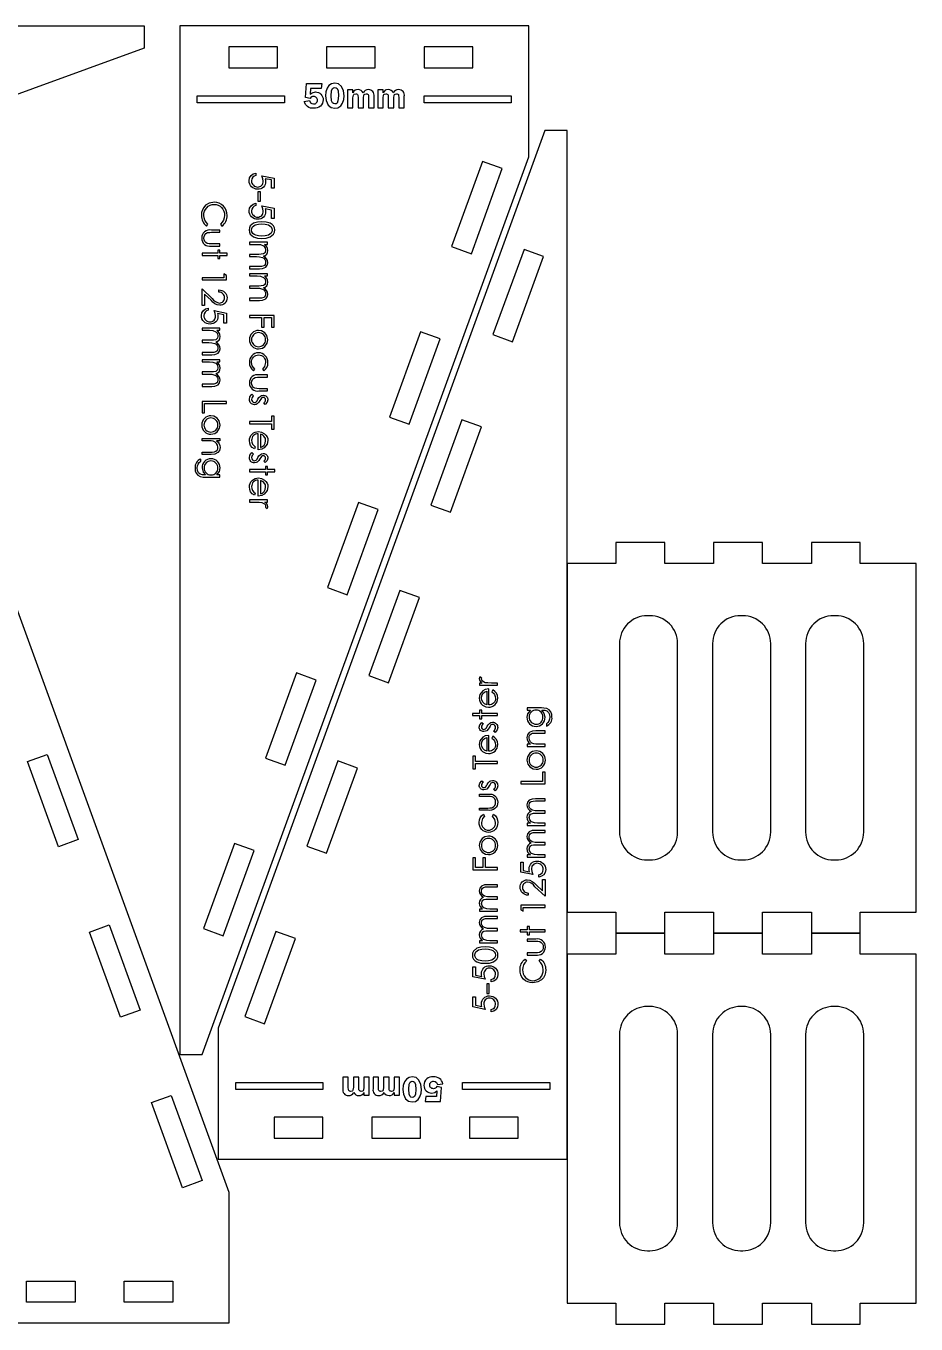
# Model space of a CAD drawing. Extents: x 1 to 259, y 0 to 186.
# Drawn here: x 131.2 to 258.7, y 0.4 to 186.4 of the extents above; entities that cross this region are included whole.
import ezdxf

# ---------------------------------------------------------------- set-up
doc = ezdxf.new("R2010")
doc.units = 0
doc.layers.add('CUT', color=1, linetype='CONTINUOUS')
doc.layers.add('ENGRAVE', color=3, linetype='CONTINUOUS')

msp = doc.modelspace()

# ---------------------------------------------------------------- linework, layer by layer
at = {"layer": 'CUT'}
for points in [[(0.72, 136.43), (0.72, 186.43), (148.1, 186.43), (148.1, 183.24), (19.5, 136.43)], [(156.42, 39.06), (203.22, 167.66), (203.22, 186.43), (153.22, 186.43), (153.22, 39.06)], [(160.22, 180.43), (167.22, 180.43), (167.22, 183.43), (160.22, 183.43)], [(174.22, 180.43), (181.22, 180.43), (181.22, 183.43), (174.22, 183.43)], [(188.22, 180.43), (195.22, 180.43), (195.22, 183.43), (188.22, 183.43)], [(208.72, 24.06), (208.72, 171.43), (205.53, 171.43), (158.72, 42.83), (158.72, 24.06)], [(196.61, 167.03), (192.17, 154.82), (194.99, 153.79), (199.43, 166.01)], [(202.54, 154.42), (198.09, 142.21), (200.91, 141.18), (205.35, 153.4)], [(160.22, 0.56), (110.22, 0.56), (110.22, 147.93), (113.42, 147.93), (160.22, 19.33)], [(187.72, 142.6), (183.27, 130.39), (186.09, 129.36), (190.54, 141.58)], [(192.02, 116.75), (196.46, 128.97), (193.64, 129.99), (189.2, 117.78)], [(178.83, 118.17), (174.38, 105.95), (177.2, 104.93), (181.65, 117.14)], [(208.72, 109.43), (208.72, 59.43), (215.72, 59.43), (215.72, 56.43), (222.72, 56.43), (222.72, 59.43), (229.72, 59.43), (229.72, 56.43), (236.72, 56.43), (236.72, 59.43), (243.72, 59.43), (243.72, 56.43), (250.72, 56.43), (250.72, 59.43), (258.73, 59.43), (258.73, 109.43), (250.72, 109.43), (250.72, 112.43), (243.72, 112.43), (243.72, 109.43), (236.72, 109.43), (236.72, 112.43), (229.72, 112.43), (229.72, 109.43), (222.72, 109.43), (222.72, 112.43), (215.72, 112.43), (215.72, 109.43)], [(183.12, 92.32), (187.57, 104.53), (184.75, 105.56), (180.3, 93.34)], [(169.93, 93.74), (165.49, 81.52), (168.31, 80.5), (172.75, 92.71)], [(138.65, 69.84), (135.83, 68.82), (131.38, 81.03), (134.2, 82.06)], [(174.23, 67.89), (178.68, 80.1), (175.86, 81.13), (171.41, 68.91)], [(159.41, 56.06), (163.86, 68.28), (161.04, 69.31), (156.6, 57.09)], [(147.54, 45.41), (144.72, 44.39), (140.27, 56.6), (143.09, 57.63)], [(165.34, 43.45), (169.78, 55.67), (166.96, 56.7), (162.52, 44.48)], [(208.72, 53.43), (208.72, 3.43), (215.72, 3.43), (215.72, 0.43), (222.72, 0.43), (222.72, 3.43), (229.72, 3.43), (229.72, 0.43), (236.72, 0.43), (236.72, 3.43), (243.72, 3.43), (243.72, 0.43), (250.72, 0.43), (250.72, 3.43), (258.73, 3.43), (258.73, 53.43), (250.72, 53.43), (250.72, 56.43), (243.72, 56.43), (243.72, 53.43), (236.72, 53.43), (236.72, 56.43), (229.72, 56.43), (229.72, 53.43), (222.72, 53.43), (222.72, 56.43), (215.72, 56.43), (215.72, 53.43)], [(156.43, 20.98), (153.61, 19.95), (149.17, 32.17), (151.99, 33.2)], [(173.72, 30.06), (166.72, 30.06), (166.72, 27.06), (173.72, 27.06)], [(187.72, 30.06), (180.72, 30.06), (180.72, 27.06), (187.72, 27.06)], [(201.72, 30.06), (194.72, 30.06), (194.72, 27.06), (201.72, 27.06)], [(138.22, 3.56), (131.22, 3.56), (131.22, 6.56), (138.22, 6.56)], [(152.22, 3.56), (145.22, 3.56), (145.22, 6.56), (152.22, 6.56)]]:
    msp.add_lwpolyline(points, close=True, dxfattribs=at)
for points in [[(220.56, 101.93), (220.22, 101.93, 0.414214), (216.22, 97.93), (216.22, 70.93, 0.414214), (220.22, 66.93), (220.56, 66.93, 0.414214), (224.56, 70.93), (224.56, 97.93, 0.414214)], [(237.89, 70.93), (237.89, 97.93, 0.414214), (233.89, 101.93), (233.56, 101.93, 0.414214), (229.56, 97.93), (229.56, 70.93, 0.414214), (233.56, 66.93), (233.89, 66.93, 0.414214)], [(251.22, 70.93), (251.22, 97.93, 0.414214), (247.22, 101.93), (246.89, 101.93, 0.414214), (242.89, 97.93), (242.89, 70.93, 0.414214), (246.89, 66.93), (247.22, 66.93, 0.414214)], [(220.56, 45.93), (220.22, 45.93, 0.414214), (216.22, 41.93), (216.22, 14.93, 0.414214), (220.22, 10.93), (220.56, 10.93, 0.414214), (224.56, 14.93), (224.56, 41.93, 0.414214)], [(237.89, 14.93), (237.89, 41.93, 0.414214), (233.89, 45.93), (233.56, 45.93, 0.414214), (229.56, 41.93), (229.56, 14.93, 0.414214), (233.56, 10.93), (233.89, 10.93, 0.414214)], [(251.22, 14.93), (251.22, 41.93, 0.414214), (247.22, 45.93), (246.89, 45.93, 0.414214), (242.89, 41.93), (242.89, 14.93, 0.414214), (246.89, 10.93), (247.22, 10.93, 0.414214)]]:
    msp.add_lwpolyline(points, format="xyb", close=True, dxfattribs=at)
at = {"layer": 'ENGRAVE'}
for points in [[(173.56, 178.18), (173.46, 177.45), (171.96, 177.45), (171.91, 176.66), (172.19, 176.87), (172.64, 176.97, -0.42923), (173.75, 175.86, -0.450584), (172.4, 174.63, -0.374371), (171.03, 175.63), (171.81, 175.75), (171.96, 175.43), (172.15, 175.3), (172.38, 175.26, 0.43096), (172.93, 175.79, 0.419964), (172.39, 176.33, 0.280675), (171.91, 176.04), (171.24, 176.16), (171.37, 178.18)], [(181.04, 176.35, 0.4989), (180.24, 177.31, 0.297174), (179.47, 176.87, 0.303784), (178.76, 177.31, 0.325759), (178.03, 176.87), (178.03, 177.26), (177.25, 177.26), (177.25, 174.68), (178.03, 174.68), (178.03, 176.12), (178.09, 176.53), (178.14, 176.61), (178.22, 176.68), (178.42, 176.72), (178.52, 176.71), (178.61, 176.67), (178.69, 176.6), (178.73, 176.52), (178.76, 176.12), (178.76, 174.68), (179.54, 174.68), (179.54, 176.12), (179.59, 176.53), (179.65, 176.61), (179.74, 176.67), (179.94, 176.72), (180.04, 176.71), (180.13, 176.68), (180.2, 176.61), (180.25, 176.52), (180.27, 176.12), (180.27, 174.68), (181.04, 174.68)], [(185.37, 176.35, 0.4989), (184.57, 177.31, 0.297174), (183.8, 176.87, 0.303784), (183.08, 177.31, 0.325759), (182.36, 176.87), (182.36, 177.26), (181.58, 177.26), (181.58, 174.68), (182.36, 174.68), (182.36, 176.12), (182.41, 176.53), (182.47, 176.61), (182.55, 176.68), (182.75, 176.72), (182.85, 176.71), (182.94, 176.67), (183.01, 176.6), (183.06, 176.52), (183.09, 176.12), (183.09, 174.68), (183.86, 174.68), (183.86, 176.12), (183.92, 176.53), (183.98, 176.61), (184.06, 176.67), (184.26, 176.72), (184.36, 176.71), (184.46, 176.68), (184.53, 176.61), (184.57, 176.52), (184.59, 176.12), (184.59, 174.68), (185.37, 174.68)], [(166.72, 164.61), (166.72, 163.17), (166.37, 163.17), (166.37, 164.36), (165.45, 164.55), (165.49, 164.37), (165.51, 164.14, -0.435968), (164.37, 163.04, -0.432728), (163.14, 164.26, -0.39378), (164.12, 165.33), (164.12, 165.01, 0.374609), (163.49, 164.24, 0.422067), (164.38, 163.35, 0.446087), (165.15, 164.2), (165.11, 164.54), (164.97, 164.97)], [(159.98, 159.29, 0.426808), (158.16, 161.17), (157.42, 161.04), (156.91, 160.73, 0.228921), (156.3, 159.29, 0.241801), (157.04, 157.76), (157.24, 158.04, -0.227271), (156.66, 159.29, -0.431176), (158.14, 160.86, -0.42218), (159.62, 159.31, -0.230616), (159.04, 158.04), (159.25, 157.76, 0.246363)], [(166.72, 160.3), (166.72, 158.86), (166.37, 158.86), (166.37, 160.05), (165.45, 160.24), (165.49, 160.06), (165.51, 159.83, -0.435968), (164.37, 158.73, -0.432728), (163.14, 159.95, -0.39378), (164.12, 161.02), (164.12, 160.7, 0.374609), (163.49, 159.93, 0.422067), (164.38, 159.04, 0.446087), (165.15, 159.89), (165.11, 160.23), (164.97, 160.66)], [(157.14, 155.26, -0.329251), (156.66, 156.03, -0.337955), (157.17, 156.82), (157.5, 156.86), (157.76, 156.87), (158.95, 156.87), (158.95, 157.18), (157.73, 157.18, 0.488637), (156.35, 156.03, 0.47666), (157.7, 154.89), (158.95, 154.89), (158.95, 155.21), (157.76, 155.21), (157.41, 155.22)], [(166.46, 157.19), (166.41, 156.95), (166.3, 156.74), (165.92, 156.46), (165.45, 156.34), (164.97, 156.31), (164.48, 156.34), (164.1, 156.44, -0.329147), (163.49, 157.19), (163.54, 157.43), (163.65, 157.64), (164.03, 157.92), (164.5, 158.03), (164.97, 158.06), (165.45, 158.03), (165.92, 157.92), (166.13, 157.8), (166.3, 157.64), (166.42, 157.43)], [(163.22, 155.45), (163.22, 155.14), (164.3, 155.14), (164.76, 155.11), (165.19, 154.94), (165.43, 154.66), (165.51, 154.31), (165.43, 153.99), (165.33, 153.86), (165.18, 153.78), (164.86, 153.71), (164.53, 153.7), (163.22, 153.7), (163.22, 153.39), (164.22, 153.39), (164.65, 153.37), (165.07, 153.26), (165.25, 153.14), (165.39, 152.97), (165.48, 152.78), (165.51, 152.56), (165.44, 152.26), (165.35, 152.13), (165.23, 152.04), (164.92, 151.97), (164.61, 151.95), (163.22, 151.95), (163.22, 151.64), (164.61, 151.64), (165.08, 151.67), (165.52, 151.85), (165.75, 152.14), (165.83, 152.51, 0.286572), (165.21, 153.44, 0.348775), (165.83, 154.26), (165.79, 154.56), (165.7, 154.78), (165.51, 155), (165.34, 155.14), (165.78, 155.14), (165.78, 155.45)], [(163.22, 150.92), (163.22, 150.61), (164.3, 150.61), (164.76, 150.58), (165.19, 150.41), (165.43, 150.13), (165.51, 149.78), (165.43, 149.46), (165.33, 149.33), (165.18, 149.24), (164.86, 149.18), (164.53, 149.17), (163.22, 149.17), (163.22, 148.86), (164.22, 148.86), (164.65, 148.84), (165.07, 148.73), (165.25, 148.61), (165.39, 148.44), (165.48, 148.24), (165.51, 148.03), (165.44, 147.73), (165.35, 147.6), (165.23, 147.51), (164.92, 147.43), (164.61, 147.42), (163.22, 147.42), (163.22, 147.11), (164.61, 147.11), (165.08, 147.14), (165.52, 147.32), (165.75, 147.61), (165.83, 147.97, 0.286572), (165.21, 148.91, 0.348775), (165.83, 149.73), (165.79, 150.03), (165.7, 150.25), (165.51, 150.47), (165.34, 150.61), (165.78, 150.61), (165.78, 150.92)], [(159.62, 147.49, 0.421278), (158.81, 148.3), (158.81, 148.61, -0.420795), (159.98, 147.47, -0.42786), (158.94, 146.41, -0.220719), (157.69, 147.12), (156.75, 148), (156.75, 146.37), (156.39, 146.37), (156.39, 148.75), (157.84, 147.39, 0.193513), (158.91, 146.73, 0.419337)], [(159.89, 145.29), (159.89, 143.85), (159.53, 143.85), (159.53, 145.04), (158.61, 145.23), (158.66, 145.05), (158.68, 144.82, -0.435968), (157.54, 143.72, -0.432728), (156.3, 144.94, -0.39378), (157.29, 146.01), (157.29, 145.69, 0.374609), (156.66, 144.92, 0.422067), (157.55, 144.03, 0.446087), (158.32, 144.88), (158.28, 145.22), (158.14, 145.65)], [(156.39, 143.14), (156.39, 142.82), (157.47, 142.82), (157.93, 142.79), (158.36, 142.62), (158.59, 142.35), (158.68, 141.99), (158.6, 141.68), (158.49, 141.55), (158.35, 141.46), (158.03, 141.4), (157.69, 141.39), (156.39, 141.39), (156.39, 141.07), (157.39, 141.07), (157.82, 141.05), (158.24, 140.95), (158.42, 140.82), (158.56, 140.66), (158.65, 140.46), (158.68, 140.24), (158.61, 139.94), (158.52, 139.81), (158.39, 139.72), (158.09, 139.65), (157.78, 139.64), (156.39, 139.64), (156.39, 139.32), (157.78, 139.32), (158.25, 139.36), (158.69, 139.53), (158.92, 139.82), (158.99, 140.19, 0.286572), (158.38, 141.13, 0.348775), (158.99, 141.94), (158.95, 142.24), (158.86, 142.47), (158.68, 142.68), (158.5, 142.82), (158.95, 142.82), (158.95, 143.14)], [(165.4, 142.45), (164.93, 142.73), (164.5, 142.8, 0.424108), (163.18, 141.47, 0.42267), (164.5, 140.15), (165.04, 140.26), (165.41, 140.5), (165.75, 141), (165.83, 141.47), (165.7, 142.07)], [(164.49, 142.49, 0.422157), (163.49, 141.48, 0.421669), (164.49, 140.47, 0.416601), (165.51, 141.48, 0.417532)], [(165.83, 138.18, 0.425629), (164.48, 139.61, 0.42326), (163.18, 138.21, 0.254724), (163.77, 137.01), (163.94, 137.27), (163.58, 137.74), (163.49, 138.2, -0.424615), (164.51, 139.3, -0.421962), (165.51, 138.21), (165.37, 137.63), (165.06, 137.27), (165.23, 137.01, 0.269036)], [(156.39, 138.6), (156.39, 138.29), (157.47, 138.29), (157.93, 138.26), (158.36, 138.09), (158.59, 137.81), (158.68, 137.46), (158.6, 137.14), (158.49, 137.02), (158.35, 136.93), (158.03, 136.86), (157.69, 136.85), (156.39, 136.85), (156.39, 136.54), (157.39, 136.54), (157.82, 136.52), (158.24, 136.41), (158.42, 136.29), (158.56, 136.12), (158.65, 135.93), (158.68, 135.71), (158.61, 135.41), (158.52, 135.28), (158.39, 135.19), (158.09, 135.12), (157.78, 135.1), (156.39, 135.1), (156.39, 134.79), (157.78, 134.79), (158.25, 134.82), (158.69, 135), (158.92, 135.29), (158.99, 135.66, 0.286572), (158.38, 136.59, 0.348775), (158.99, 137.41), (158.95, 137.71), (158.86, 137.94), (158.68, 138.15), (158.5, 138.29), (158.95, 138.29), (158.95, 138.6)], [(163.97, 134.51, -0.329251), (163.49, 135.28, -0.337955), (164, 136.06), (164.33, 136.11), (164.6, 136.11), (165.78, 136.11), (165.78, 136.43), (164.56, 136.43, 0.488637), (163.18, 135.28, 0.47666), (164.54, 134.14), (165.78, 134.14), (165.78, 134.45), (164.6, 134.45), (164.25, 134.46)], [(165.83, 132.86), (165.74, 132.54), (165.46, 132.21), (165.24, 132.42, 0.222319), (165.51, 132.86, 0.412221), (165.17, 133.2), (165.06, 133.18), (164.94, 133.11), (164.81, 132.96), (164.67, 132.74), (164.54, 132.52), (164.31, 132.28), (164.15, 132.2), (163.92, 132.16, -0.425591), (163.18, 132.91), (163.25, 133.27), (163.53, 133.65), (163.76, 133.44, 0.222284), (163.49, 132.93, 0.411008), (163.91, 132.48), (164.02, 132.5), (164.15, 132.57), (164.28, 132.72), (164.41, 132.95), (164.54, 133.17), (164.76, 133.39), (164.93, 133.48), (165.16, 133.51, -0.430205)], [(158.57, 130.22), (158.09, 130.51), (157.66, 130.57, 0.424108), (156.35, 129.25, 0.42267), (157.66, 127.92), (158.21, 128.03), (158.57, 128.28), (158.91, 128.78), (158.99, 129.25), (158.86, 129.84)], [(157.66, 130.26, 0.422157), (156.66, 129.25, 0.421669), (157.66, 128.24, 0.416601), (158.68, 129.25, 0.417532)], [(158.68, 126.06, 0.338271), (158, 126.93), (157.7, 126.97), (157.32, 126.98), (156.39, 126.98), (156.39, 127.3), (158.95, 127.3), (158.95, 126.98), (158.49, 126.98, -0.249864), (158.99, 126.01), (158.92, 125.62), (158.68, 125.29), (158.21, 125.09), (157.7, 125.05), (156.39, 125.05), (156.39, 125.37), (157.59, 125.37), (157.85, 125.37), (158.18, 125.4, 0.38558)], [(164.03, 126.12), (163.89, 125.84, -0.295972), (163.18, 127.02, -0.43162), (164.5, 128.31), (164.9, 128.25), (165.35, 128.01, -0.241274), (165.83, 127.01), (165.73, 126.5), (165.32, 125.98), (164.96, 125.79), (164.44, 125.7), (164.44, 127.99, 0.424058), (163.49, 127.06, 0.277588)], [(165.51, 127), (165.47, 127.31), (165.27, 127.65), (165.07, 127.83), (164.75, 127.96), (164.75, 126.02, 0.364345)], [(165.83, 124.52), (165.74, 124.19), (165.46, 123.86), (165.24, 124.08, 0.222319), (165.51, 124.52, 0.412221), (165.17, 124.85), (165.06, 124.83), (164.94, 124.76), (164.81, 124.62), (164.67, 124.4), (164.54, 124.18), (164.31, 123.94), (164.15, 123.86), (163.92, 123.82, -0.425591), (163.18, 124.57), (163.25, 124.93), (163.53, 125.3), (163.76, 125.09, 0.222284), (163.49, 124.58, 0.411008), (163.91, 124.13), (164.02, 124.15), (164.15, 124.22), (164.28, 124.38), (164.41, 124.61), (164.54, 124.82), (164.76, 125.05), (164.93, 125.13), (165.16, 125.16, -0.430205)], [(158.5, 122.09), (158.9, 122.6), (158.99, 123.1, 0.413569), (157.68, 124.42, 0.418558), (156.39, 123.11), (156.55, 122.48), (156.88, 122.09), (156.75, 122.09), (156.44, 122.11), (156.14, 122.19), (155.91, 122.41), (155.76, 122.74), (155.72, 123.1, -0.281901), (156.21, 124.07), (156.21, 124.38, 0.335153), (155.4, 123.07, 0.329904), (156.14, 121.87), (156.57, 121.79), (156.92, 121.78), (158.95, 121.78), (158.95, 122.09)], [(157.67, 124.11, 0.437176), (156.71, 123.1, 0.444337), (157.68, 122.09, 0.427505), (158.68, 123.08, 0.419516)], [(164.03, 119.48), (163.89, 119.2, -0.295972), (163.18, 120.38, -0.43162), (164.5, 121.66), (164.9, 121.61), (165.35, 121.37, -0.241274), (165.83, 120.37), (165.73, 119.86), (165.32, 119.34), (164.96, 119.15), (164.44, 119.06), (164.44, 121.35, 0.424058), (163.49, 120.42, 0.277588)], [(165.51, 120.35), (165.47, 120.67), (165.27, 121.01), (165.07, 121.18), (164.75, 121.32), (164.75, 119.38, 0.364345)], [(163.22, 118.52), (163.22, 118.21), (164.08, 118.21), (164.58, 118.2), (164.96, 118.15), (165.36, 117.96), (165.47, 117.82), (165.51, 117.65), (165.5, 117.55), (165.47, 117.48), (165.74, 117.31), (165.81, 117.46), (165.83, 117.59, 0.271095), (165.41, 118.21), (165.78, 118.21), (165.78, 118.52)], [(198.72, 91.96), (198.72, 92.28), (197.87, 92.28), (197.37, 92.29), (196.99, 92.33), (196.59, 92.53), (196.48, 92.67), (196.44, 92.84), (196.45, 92.93), (196.48, 93), (196.21, 93.18), (196.14, 93.03), (196.12, 92.9, 0.271095), (196.54, 92.28), (196.17, 92.28), (196.17, 91.96)], [(198.46, 90.07, -0.424058), (197.51, 89.14), (197.51, 91.43), (196.99, 91.34), (196.63, 91.15), (196.22, 90.63), (196.12, 90.12, 0.241274), (196.6, 89.12), (197.05, 88.88), (197.45, 88.82, 0.43162), (198.77, 90.11, 0.295972), (198.06, 91.29), (197.92, 91.01, -0.277588)], [(197.2, 89.17), (196.88, 89.3), (196.68, 89.47), (196.48, 89.82), (196.44, 90.13, -0.364345), (197.2, 91.11)], [(205.74, 86.42), (205.74, 86.11, 0.335153), (206.55, 87.41, 0.329904), (205.81, 88.62), (205.38, 88.7), (205.03, 88.71), (203, 88.71), (203, 88.4), (203.45, 88.4), (203.05, 87.89), (202.96, 87.38, 0.413569), (204.27, 86.06, 0.418558), (205.56, 87.37), (205.4, 88.01), (205.07, 88.4), (205.2, 88.4), (205.51, 88.38), (205.81, 88.29), (206.04, 88.08), (206.19, 87.75), (206.23, 87.38, -0.281901)], [(204.28, 86.38, 0.437176), (205.24, 87.39, 0.444337), (204.27, 88.4, 0.427505), (203.27, 87.41, 0.419516)], [(198.19, 85.4, 0.222284), (198.46, 85.9, 0.411008), (198.04, 86.36), (197.93, 86.34), (197.8, 86.27), (197.67, 86.11), (197.54, 85.88), (197.41, 85.67), (197.19, 85.44), (197.02, 85.36), (196.79, 85.32, -0.430205), (196.12, 85.97), (196.21, 86.29), (196.49, 86.62), (196.71, 86.41, 0.222319), (196.44, 85.97, 0.412221), (196.78, 85.64), (196.89, 85.66), (197.01, 85.72), (197.14, 85.87), (197.28, 86.09), (197.41, 86.31), (197.64, 86.55), (197.8, 86.63), (198.03, 86.67, -0.425591), (198.77, 85.92), (198.7, 85.56), (198.42, 85.19)], [(198.46, 83.43, -0.424058), (197.51, 82.5), (197.51, 84.78), (196.99, 84.7), (196.63, 84.51), (196.22, 83.99), (196.12, 83.48, 0.241274), (196.6, 82.48), (197.05, 82.24), (197.45, 82.18, 0.43162), (198.77, 83.47, 0.295972), (198.06, 84.65), (197.92, 84.37, -0.277588)], [(197.2, 82.53), (196.88, 82.66), (196.68, 82.83), (196.48, 83.18), (196.44, 83.49, -0.364345), (197.2, 84.47)], [(205.56, 83.19), (205.56, 83.51), (204.63, 83.51), (204.25, 83.52), (203.95, 83.55, -0.338271), (203.27, 84.42, -0.38558), (203.77, 85.08), (204.1, 85.12), (204.36, 85.12), (205.56, 85.12), (205.56, 85.44), (204.25, 85.44), (203.74, 85.4), (203.27, 85.19), (203.03, 84.87), (202.96, 84.48, 0.249864), (203.46, 83.51), (203, 83.51), (203, 83.19)], [(203.38, 80.27), (203.86, 79.98), (204.29, 79.92, 0.424108), (205.6, 81.24, 0.42267), (204.29, 82.56), (203.74, 82.45), (203.38, 82.21), (203.04, 81.71), (202.96, 81.24), (203.09, 80.65)], [(204.29, 80.23, 0.422157), (205.29, 81.24, 0.421669), (204.29, 82.25, 0.416601), (203.27, 81.24, 0.417532)], [(198.19, 77.05, 0.222284), (198.46, 77.56, 0.411008), (198.04, 78.01), (197.93, 77.99), (197.8, 77.92), (197.67, 77.76), (197.54, 77.54), (197.41, 77.32), (197.19, 77.09), (197.02, 77.01), (196.79, 76.98, -0.430205), (196.12, 77.62), (196.21, 77.95), (196.49, 78.28), (196.71, 78.07, 0.222319), (196.44, 77.62, 0.412221), (196.78, 77.29), (196.89, 77.31), (197.01, 77.38), (197.14, 77.53), (197.28, 77.74), (197.41, 77.96), (197.64, 78.2), (197.8, 78.29), (198.03, 78.32, -0.425591), (198.77, 77.57), (198.7, 77.21), (198.42, 76.84)], [(197.95, 74.42, 0.337955), (198.46, 75.21, 0.329251), (197.98, 75.98), (197.7, 76.03), (197.35, 76.03), (196.17, 76.03), (196.17, 76.35), (197.41, 76.35, -0.47666), (198.77, 75.21, -0.488637), (197.39, 74.06), (196.17, 74.06), (196.17, 74.37), (197.35, 74.37), (197.62, 74.38)], [(205.56, 71.88), (205.56, 72.2), (204.48, 72.2), (204.02, 72.23), (203.59, 72.4), (203.36, 72.67), (203.27, 73.03), (203.35, 73.34), (203.46, 73.47), (203.6, 73.56), (203.92, 73.62), (204.26, 73.63), (205.56, 73.63), (205.56, 73.95), (204.56, 73.95), (204.13, 73.97), (203.71, 74.07), (203.53, 74.2), (203.39, 74.36), (203.3, 74.56), (203.27, 74.78), (203.34, 75.08), (203.43, 75.21), (203.56, 75.3), (203.86, 75.37), (204.17, 75.38), (205.56, 75.38), (205.56, 75.7), (204.17, 75.7), (203.7, 75.66), (203.26, 75.49), (203.03, 75.2), (202.96, 74.83, 0.286572), (203.57, 73.89, 0.348775), (202.96, 73.08), (203, 72.78), (203.09, 72.55), (203.27, 72.34), (203.45, 72.2), (203, 72.2), (203, 71.88)], [(198.46, 72.29), (198.37, 72.74), (198.01, 73.21), (198.18, 73.48, -0.254724), (198.77, 72.28, -0.42326), (197.47, 70.87, -0.425629), (196.12, 72.31, -0.269036), (196.72, 73.48), (196.89, 73.21), (196.58, 72.86), (196.44, 72.28, 0.421962), (197.44, 71.19, 0.424615)], [(205.56, 67.35), (205.56, 67.67), (204.48, 67.67), (204.02, 67.7), (203.59, 67.87), (203.36, 68.14), (203.27, 68.49), (203.35, 68.81), (203.46, 68.94), (203.6, 69.03), (203.92, 69.09), (204.26, 69.1), (205.56, 69.1), (205.56, 69.42), (204.56, 69.42), (204.13, 69.44), (203.71, 69.54), (203.53, 69.67), (203.39, 69.83), (203.3, 70.03), (203.27, 70.25), (203.34, 70.55), (203.43, 70.67), (203.56, 70.77), (203.86, 70.84), (204.17, 70.85), (205.56, 70.85), (205.56, 71.17), (204.17, 71.17), (203.7, 71.13), (203.26, 70.95), (203.03, 70.66), (202.96, 70.3, 0.286572), (203.57, 69.36, 0.348775), (202.96, 68.55), (203, 68.24), (203.09, 68.02), (203.27, 67.81), (203.45, 67.67), (203, 67.67), (203, 67.35)], [(196.55, 68.04), (197.02, 67.76), (197.45, 67.69, 0.424108), (198.77, 69.01, 0.42267), (197.45, 70.34), (196.91, 70.23), (196.54, 69.99), (196.2, 69.49), (196.12, 69.01), (196.25, 68.42)], [(197.46, 68, 0.422157), (198.46, 69.01, 0.421669), (197.46, 70.02, 0.416601), (196.44, 69.01, 0.417532)], [(204.66, 64.79, 0.374609), (205.29, 65.57, 0.422067), (204.4, 66.45, 0.446087), (203.63, 65.61), (203.67, 65.26), (203.81, 64.84), (202.06, 65.2), (202.06, 66.63), (202.42, 66.63), (202.42, 65.44), (203.34, 65.25), (203.29, 65.43), (203.27, 65.67, -0.435968), (204.41, 66.77, -0.432728), (205.65, 65.55, -0.39378), (204.66, 64.48)], [(198.72, 59.57), (198.72, 59.88), (197.65, 59.88), (197.19, 59.91), (196.76, 60.08), (196.52, 60.36), (196.44, 60.71), (196.52, 61.03), (196.62, 61.16), (196.77, 61.24), (197.09, 61.31), (197.42, 61.32), (198.72, 61.32), (198.72, 61.63), (197.73, 61.63), (197.3, 61.65), (196.88, 61.76), (196.7, 61.88), (196.56, 62.05), (196.47, 62.25), (196.44, 62.46), (196.51, 62.76), (196.6, 62.89), (196.72, 62.98), (197.03, 63.06), (197.34, 63.07), (198.72, 63.07), (198.72, 63.38), (197.34, 63.38), (196.87, 63.35), (196.43, 63.17), (196.2, 62.88), (196.12, 62.51, 0.286572), (196.74, 61.58, 0.348775), (196.12, 60.76), (196.16, 60.46), (196.25, 60.24), (196.44, 60.02), (196.61, 59.88), (196.17, 59.88), (196.17, 59.57)], [(204.11, 63.1, 0.193513), (203.04, 63.76, 0.419337), (202.33, 63, 0.421278), (203.14, 62.19), (203.14, 61.88, -0.420795), (201.97, 63.02, -0.42786), (203.01, 64.08, -0.220719), (204.26, 63.37), (205.2, 62.49), (205.2, 64.12), (205.56, 64.12), (205.56, 61.74)], [(198.72, 55.03), (198.72, 55.35), (197.65, 55.35), (197.19, 55.38), (196.76, 55.55), (196.52, 55.83), (196.44, 56.18), (196.52, 56.5), (196.62, 56.62), (196.77, 56.71), (197.09, 56.77), (197.42, 56.78), (198.72, 56.78), (198.72, 57.1), (197.73, 57.1), (197.3, 57.12), (196.88, 57.23), (196.7, 57.35), (196.56, 57.52), (196.47, 57.71), (196.44, 57.93), (196.51, 58.23), (196.6, 58.36), (196.72, 58.45), (197.03, 58.52), (197.34, 58.53), (198.72, 58.53), (198.72, 58.85), (197.34, 58.85), (196.87, 58.82), (196.43, 58.64), (196.2, 58.35), (196.12, 57.98, 0.286572), (196.74, 57.04, 0.348775), (196.12, 56.23), (196.16, 55.93), (196.25, 55.7), (196.44, 55.49), (196.61, 55.35), (196.17, 55.35), (196.17, 55.03)], [(198.46, 53.3), (198.41, 53.06), (198.3, 52.85), (197.92, 52.57), (197.45, 52.46), (196.97, 52.43), (196.5, 52.46), (196.03, 52.57), (195.82, 52.68), (195.65, 52.85), (195.53, 53.06), (195.49, 53.3), (195.54, 53.53), (195.65, 53.74), (196.03, 54.03), (196.5, 54.15), (196.97, 54.18), (197.47, 54.15), (197.85, 54.05, -0.329147)], [(204.78, 53.67), (204.45, 53.63), (204.19, 53.62), (203, 53.62), (203, 53.31), (204.22, 53.31, 0.488637), (205.6, 54.45, 0.47666), (204.25, 55.6), (203, 55.6), (203, 55.28), (204.19, 55.28), (204.54, 55.27), (204.81, 55.23, -0.329251), (205.29, 54.46, -0.337955)], [(205.29, 51.2, 0.227271), (204.71, 52.45), (204.91, 52.72, -0.241801), (205.65, 51.2, -0.228921), (205.04, 49.76), (204.53, 49.45), (203.79, 49.31, -0.426808), (201.97, 51.2, -0.246363), (202.7, 52.72), (202.91, 52.45, 0.230616), (202.33, 51.18, 0.42218), (203.81, 49.63, 0.431176)], [(198.46, 50.56, 0.422067), (197.57, 51.44, 0.446087), (196.8, 50.6), (196.84, 50.25), (196.97, 49.83), (195.22, 50.19), (195.22, 51.62), (195.58, 51.62), (195.58, 50.43), (196.5, 50.25), (196.46, 50.42), (196.44, 50.66, -0.435968), (197.58, 51.76, -0.432728), (198.81, 50.54, -0.39378), (197.83, 49.47), (197.83, 49.78, 0.374609)], [(198.46, 46.25, 0.422067), (197.57, 47.14, 0.446087), (196.8, 46.29), (196.84, 45.95), (196.97, 45.52), (195.22, 45.88), (195.22, 47.32), (195.58, 47.32), (195.58, 46.13), (196.5, 45.94), (196.46, 46.12), (196.44, 46.35, -0.435968), (197.58, 47.45, -0.432728), (198.81, 46.23, -0.39378), (197.83, 45.16), (197.83, 45.48, 0.374609)], [(176.58, 34.14, 0.4989), (177.38, 33.18, 0.297174), (178.15, 33.61, 0.303784), (178.87, 33.18, 0.325759), (179.59, 33.61), (179.59, 33.23), (180.37, 33.23), (180.37, 35.81), (179.59, 35.81), (179.59, 34.37), (179.54, 33.96), (179.48, 33.87), (179.4, 33.81), (179.2, 33.77), (179.1, 33.78), (179.01, 33.82), (178.94, 33.88), (178.89, 33.97), (178.86, 34.37), (178.86, 35.81), (178.09, 35.81), (178.09, 34.37), (178.03, 33.96), (177.97, 33.87), (177.89, 33.82), (177.69, 33.77), (177.59, 33.78), (177.49, 33.81), (177.42, 33.88), (177.38, 33.97), (177.36, 34.37), (177.36, 35.81), (176.58, 35.81)], [(180.91, 34.14, 0.4989), (181.71, 33.18, 0.297174), (182.48, 33.61, 0.303784), (183.19, 33.18, 0.325759), (183.92, 33.61), (183.92, 33.23), (184.7, 33.23), (184.7, 35.81), (183.92, 35.81), (183.92, 34.37), (183.86, 33.96), (183.81, 33.87), (183.73, 33.81), (183.53, 33.77), (183.43, 33.78), (183.34, 33.82), (183.26, 33.88), (183.22, 33.97), (183.19, 34.37), (183.19, 35.81), (182.41, 35.81), (182.41, 34.37), (182.36, 33.96), (182.3, 33.87), (182.21, 33.82), (182.01, 33.77), (181.91, 33.78), (181.82, 33.81), (181.75, 33.88), (181.7, 33.97), (181.68, 34.37), (181.68, 35.81), (180.91, 35.81)], [(188.39, 32.31), (190.58, 32.31), (190.71, 34.33), (190.04, 34.45, -0.280675), (189.56, 34.15, -0.419964), (189.02, 34.7, -0.43096), (189.57, 35.22), (189.8, 35.19), (189.99, 35.06), (190.14, 34.74), (190.92, 34.85, 0.374371), (189.55, 35.86, 0.450584), (188.2, 34.63, 0.42923), (189.31, 33.52), (189.76, 33.61), (190.04, 33.83), (189.99, 33.04), (188.49, 33.04)]]:
    msp.add_lwpolyline(points, format="xyb", close=True, dxfattribs=at)
for points in [[(176.77, 176.44), (176.68, 177.13), (176.38, 177.76), (175.96, 178.12), (175.43, 178.23), (174.97, 178.15), (174.58, 177.89), (174.32, 177.5), (174.14, 176.98), (174.09, 176.43), (174.18, 175.73), (174.47, 175.1), (174.89, 174.75), (175.42, 174.63), (175.88, 174.71), (176.27, 174.97), (176.54, 175.36), (176.72, 175.88)], [(175.94, 176.4), (175.88, 175.71), (175.74, 175.39), (175.6, 175.29), (175.43, 175.26), (175.25, 175.3), (175.11, 175.4), (174.97, 175.72), (174.92, 176.43), (174.97, 177.14), (175.11, 177.47), (175.25, 177.57), (175.43, 177.6), (175.61, 177.56), (175.75, 177.46), (175.89, 177.12)], [(168.22, 175.43), (155.72, 175.43), (155.72, 176.43), (168.22, 176.43)], [(200.72, 175.43), (188.22, 175.43), (188.22, 176.43), (200.72, 176.43)], [(164.39, 162.68), (164.39, 161.33), (164.75, 161.33), (164.75, 162.68)], [(163.14, 157.2), (163.18, 156.9), (163.31, 156.62), (163.77, 156.22), (164.36, 156.03), (164.97, 155.99), (165.59, 156.04), (166.18, 156.22), (166.64, 156.62), (166.77, 156.9), (166.81, 157.2), (166.77, 157.5), (166.64, 157.78), (166.43, 158), (166.17, 158.17), (165.59, 158.33), (164.97, 158.37), (164.36, 158.33), (163.78, 158.16), (163.31, 157.78), (163.18, 157.5)], [(158.95, 153.86), (158.95, 154.31), (158.64, 154.31), (158.64, 153.86), (156.39, 153.86), (156.39, 153.55), (158.64, 153.55), (158.64, 153.1), (158.95, 153.1), (158.95, 153.55), (159.98, 153.55), (159.98, 153.86)], [(159.53, 150.9), (159.53, 150.36), (156.39, 150.36), (156.39, 150.05), (159.89, 150.05), (159.89, 150.69)], [(163.22, 144.95), (163.22, 144.64), (164.93, 144.64), (164.93, 143.25), (165.29, 143.25), (165.29, 144.64), (166.37, 144.64), (166.37, 143.25), (166.72, 143.25), (166.72, 144.95)], [(156.39, 132.64), (156.39, 130.98), (156.75, 130.98), (156.75, 132.32), (159.89, 132.32), (159.89, 132.64)], [(166.37, 129.74), (163.22, 129.74), (163.22, 129.43), (166.37, 129.43), (166.37, 128.66), (166.72, 128.66), (166.72, 130.5), (166.37, 130.5)], [(165.78, 122.88), (165.78, 123.33), (165.47, 123.33), (165.47, 122.88), (163.22, 122.88), (163.22, 122.56), (165.47, 122.56), (165.47, 122.11), (165.78, 122.11), (165.78, 122.56), (166.81, 122.56), (166.81, 122.88)], [(196.17, 87.61), (196.17, 87.16), (196.48, 87.16), (196.48, 87.61), (198.72, 87.61), (198.72, 87.93), (196.48, 87.93), (196.48, 88.37), (196.17, 88.37), (196.17, 87.93), (195.14, 87.93), (195.14, 87.61)], [(195.58, 80.75), (198.72, 80.75), (198.72, 81.06), (195.58, 81.06), (195.58, 81.82), (195.22, 81.82), (195.22, 79.98), (195.58, 79.98)], [(205.56, 77.85), (205.56, 79.51), (205.2, 79.51), (205.2, 78.17), (202.06, 78.17), (202.06, 77.85)], [(198.72, 65.53), (198.72, 65.85), (197.02, 65.85), (197.02, 67.24), (196.66, 67.24), (196.66, 65.85), (195.58, 65.85), (195.58, 67.24), (195.22, 67.24), (195.22, 65.53)], [(202.42, 59.59), (202.42, 60.13), (205.56, 60.13), (205.56, 60.44), (202.06, 60.44), (202.06, 59.79)], [(203, 56.63), (203, 56.18), (203.31, 56.18), (203.31, 56.63), (205.56, 56.63), (205.56, 56.94), (203.31, 56.94), (203.31, 57.39), (203, 57.39), (203, 56.94), (201.97, 56.94), (201.97, 56.63)], [(198.81, 53.29), (198.77, 53.59), (198.64, 53.87), (198.18, 54.27), (197.59, 54.45), (196.98, 54.5), (196.36, 54.45), (195.77, 54.27), (195.31, 53.87), (195.18, 53.59), (195.14, 53.29), (195.18, 52.99), (195.31, 52.71), (195.52, 52.49), (195.78, 52.32), (196.36, 52.15), (196.98, 52.12), (197.59, 52.16), (198.17, 52.32), (198.64, 52.71), (198.77, 52.99)], [(197.56, 47.81), (197.56, 49.16), (197.2, 49.16), (197.2, 47.81)], [(185.18, 34.05), (185.27, 33.36), (185.57, 32.72), (185.99, 32.37), (186.52, 32.26), (186.98, 32.34), (187.37, 32.6), (187.63, 32.99), (187.81, 33.51), (187.86, 34.06), (187.77, 34.76), (187.48, 35.39), (187.06, 35.74), (186.53, 35.86), (186.07, 35.78), (185.68, 35.52), (185.41, 35.13), (185.23, 34.6)], [(173.72, 34.06), (161.22, 34.06), (161.22, 35.06), (173.72, 35.06)], [(186.52, 32.89), (186.34, 32.92), (186.2, 33.03), (186.06, 33.37), (186.01, 34.09), (186.07, 34.78), (186.21, 35.09), (186.35, 35.19), (186.52, 35.22), (186.7, 35.19), (186.84, 35.09), (186.98, 34.77), (187.03, 34.06), (186.98, 33.35), (186.84, 33.02), (186.7, 32.92)], [(206.22, 34.06), (193.72, 34.06), (193.72, 35.06), (206.22, 35.06)]]:
    msp.add_lwpolyline(points, close=True, dxfattribs=at)

doc.saveas('drawing.dxf')
